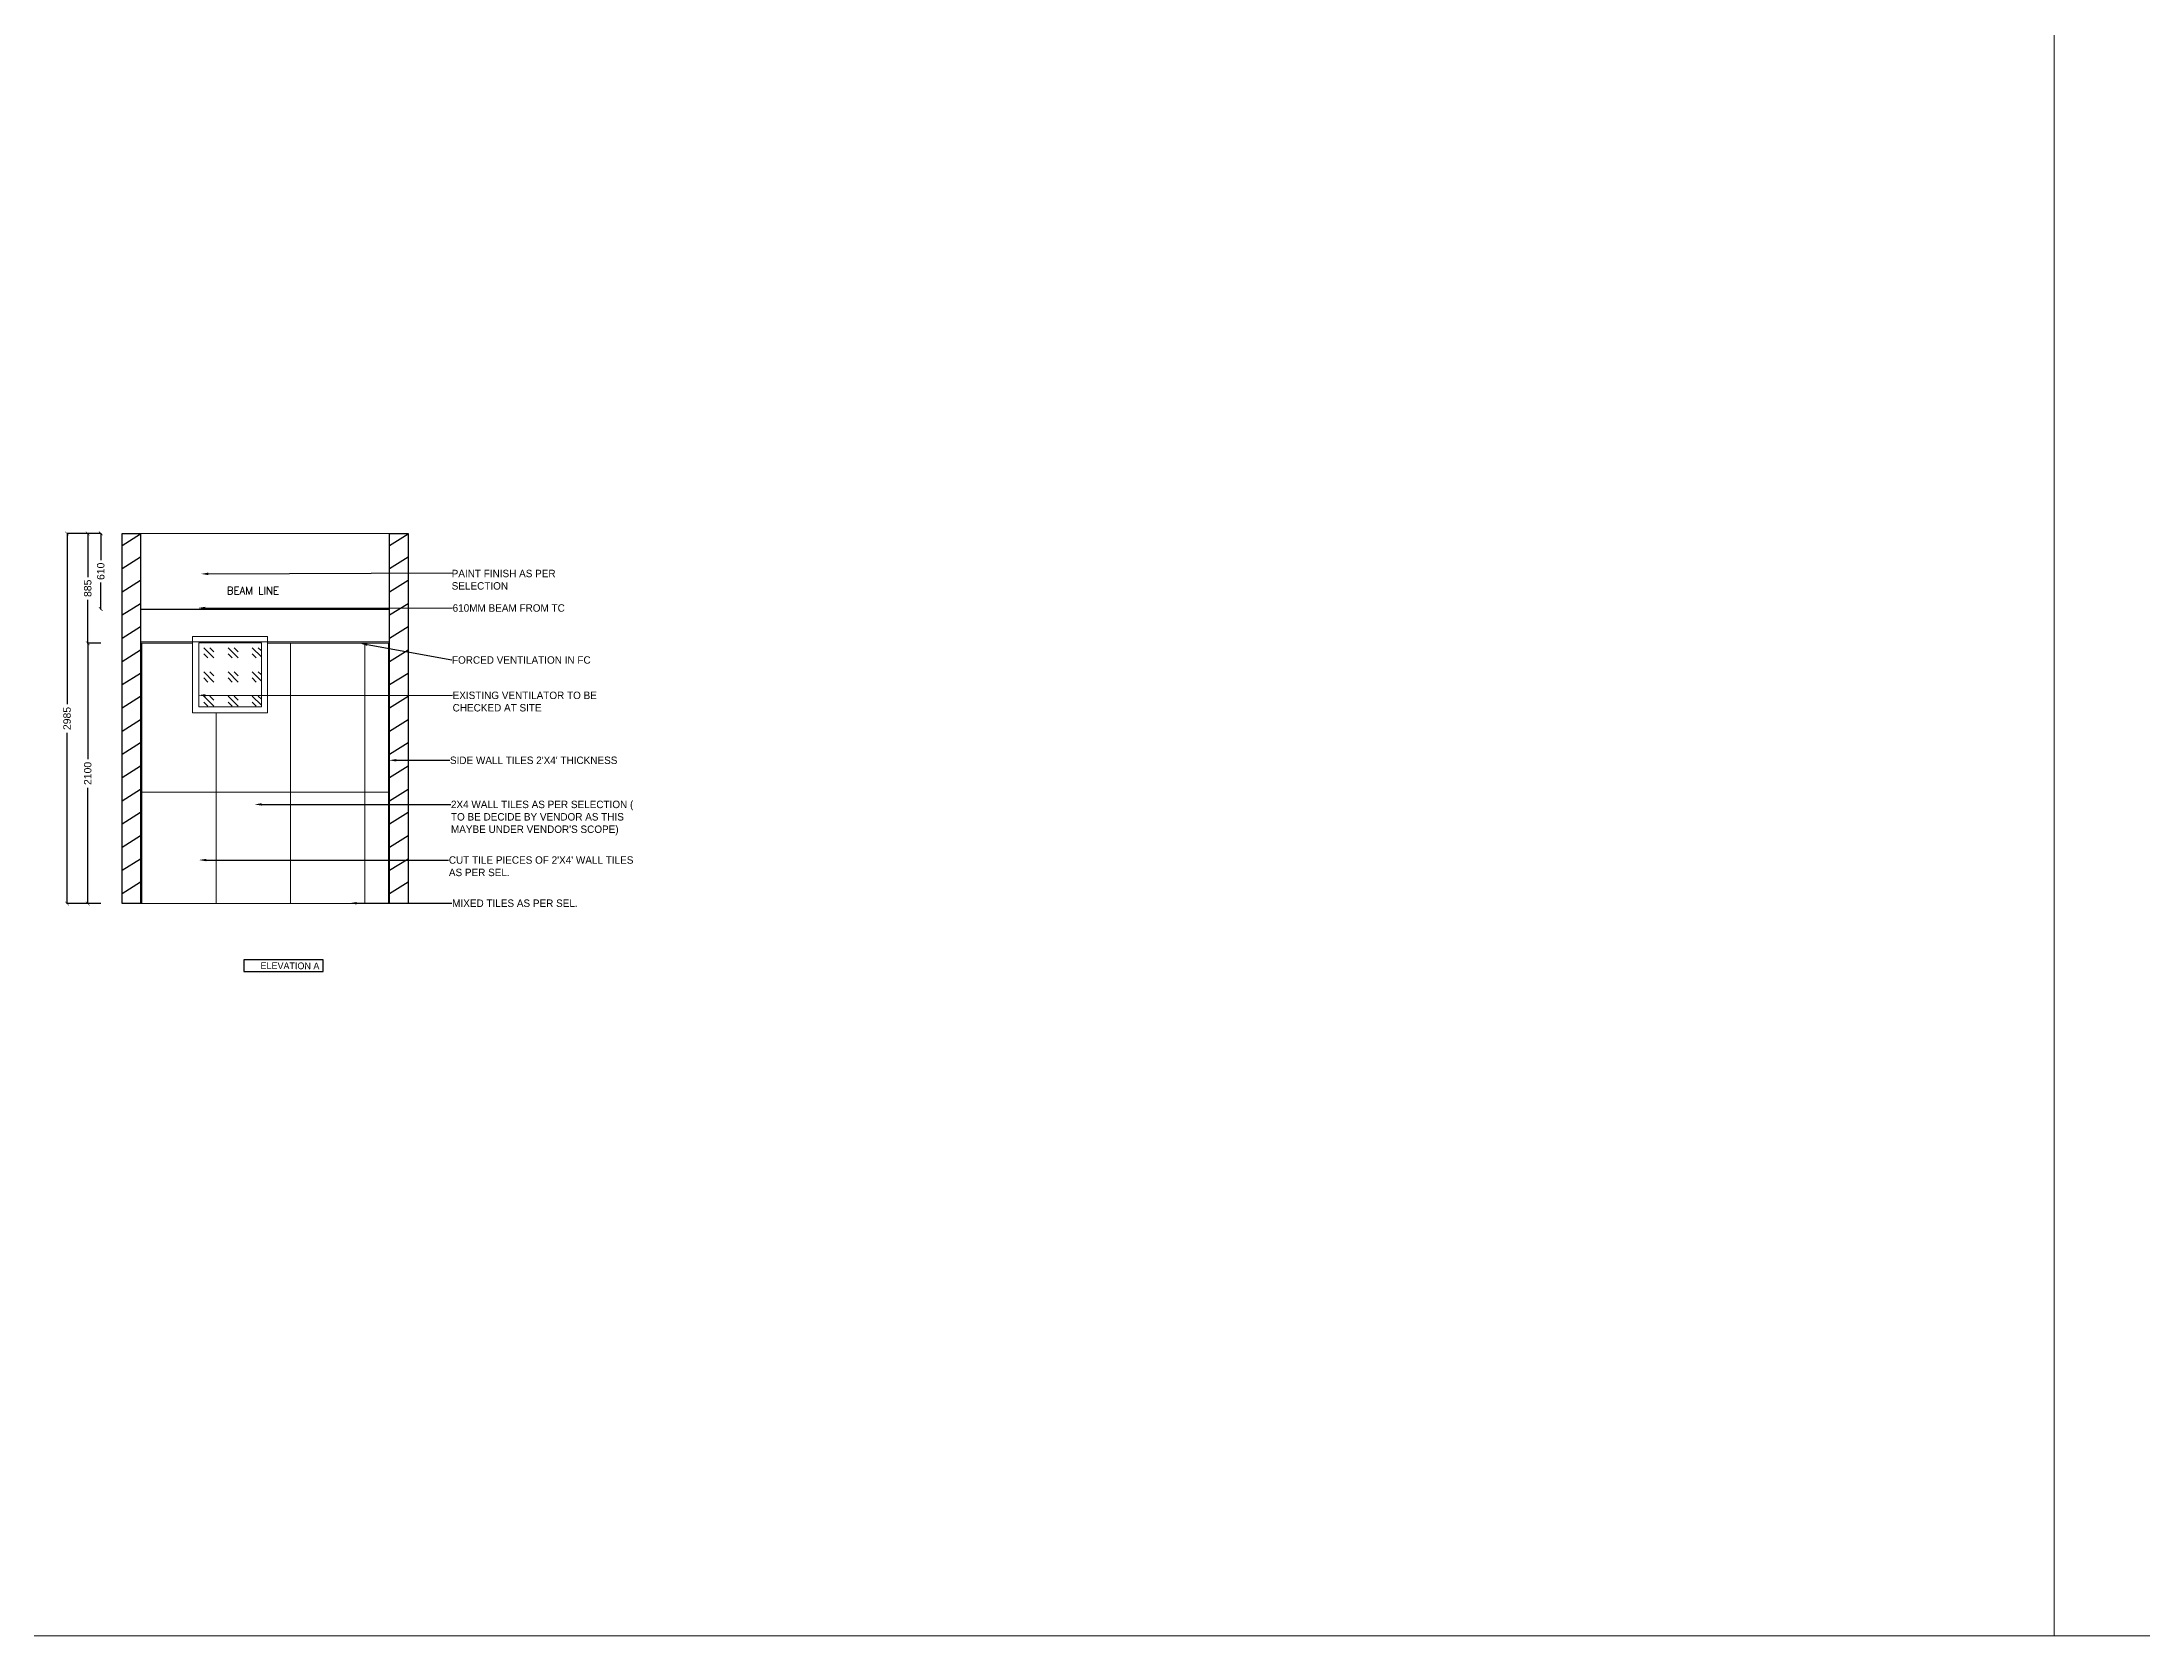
# Model space of a CAD drawing. Header units: millimetres. Extents: x 1464389 to 1998638, y -29162 to 256806.
# Drawn here: x 1550014 to 1566956, y -21145 to -8289 of the extents above; entities that cross this region are included whole.
import ezdxf
from ezdxf import colors
from ezdxf.entities.mleader import LeaderData, LeaderLine
from ezdxf.math import Vec2, Vec3

# ---------------------------------------------------------------- set-up
doc = ezdxf.new("R2010")
doc.units = ezdxf.units.MM
doc.header["$LTSCALE"] = 15
doc.header["$PDMODE"] = 35
doc.layers.get('0').update_dxf_attribs({"lineweight": 5})
for name, color, linetype, lineweight in [('dimension', 1, 'Continuous', 25), ('false ceiling', 124, 'Continuous', 9), ('LS_DR_TEXT', 7, 'Continuous', 13), ('LS_DR_Window', 30, 'Continuous', 5), ('WALL TILE', 4, 'Continuous', 5)]:
    doc.layers.add(name, color=color, linetype=linetype, lineweight=lineweight)
for name, color, linetype in [('Layer 1', 7, 'Continuous'), ('NEW WALL', 5, 'Continuous'), ('S-pchat-9', 9, 'Continuous'), ('Text', 250, 'Continuous')]:
    doc.layers.add(name, color=color, linetype=linetype)
doc.layers.add('LS_DR_Glass', color=7, linetype='Continuous', true_color=0xa6c9d3)
doc.layers.add('TEXTS', color=7, linetype='Continuous', true_color=0x636466)
doc.styles.add('ARIAL', font='arial.ttf')
doc.styles.add('ROMANS', font='romans.shx')
doc.dimstyles.new('SC-25', dxfattribs={"dimtxt": 60, "dimasz": 30, "dimexe": 0, "dimexo": 0, "dimgap": 25, "dimtad": 0, "dimdec": 0, "dimzin": 0, "dimdsep": 46, "dimtxsty": 'ARIAL', "dimblk": 'ARCHTICK', "dimcen": 0.09, "dimdle": 3, "dimclrd": 251, "dimclre": 251, "dimclrt": 1, "dimadec": 0, "dimazin": 0, "dimtfac": 1, "dimtdec": 0, "dimtofl": 0, "dimtmove": 0, "dimatfit": 2, "dimfxl": 100, "dimtolj": 1, "dimtzin": 0, "dimarcsym": 0})

# ---------------------------------------------------------------- blocks, each defined once
blk = doc.blocks.new('_ArchTick')
at = {"color": 0, "linetype": 'ByBlock', "const_width": 0.15}
blk.add_lwpolyline([(-0.5, -0.5), (0.5, 0.5)], dxfattribs=at)
blk = doc.blocks.new('*D1980')
at = {"layer": 'Defpoints', "color": 0, "ltscale": 0.25, "transparency": 16777216}
for p in [(1550488, -12253), (1550488, -12863), (1550488, -12863)]:
    blk.add_point(p, dxfattribs=at)
at = {"layer": 'dimension', "color": 251, "lineweight": -2, "ltscale": 0.25, "transparency": 16777216}
for p, q in [((1550488, -12250), (1550488, -12467)), ((1550488, -12866), (1550488, -12649))]:
    blk.add_line(p, q, dxfattribs=at)
at = {"layer": 'dimension', "color": 251, "lineweight": -2, "ltscale": 0.25, "transparency": 16777216, "xscale": 30, "yscale": 30, "zscale": 30}
for p, rotation in [((1550488, -12253), 90), ((1550488, -12863), 270)]:
    blk.add_blockref('_ArchTick', p, dxfattribs=dict(at, rotation=rotation))
at = {"layer": 'dimension', "color": 1, "ltscale": 0.25, "transparency": 16777216, "insert": (1550488, -12558), "char_height": 60, "attachment_point": 5, "rotation": 90, "style": 'ARIAL'}
blk.add_mtext('\\A1;610', dxfattribs=at)
blk = doc.blocks.new('*D1981')
at = {"layer": 'Defpoints', "color": 0, "ltscale": 0.25, "transparency": 16777216}
for p in [(1550488, -12253), (1550383, -13138), (1550488, -13138)]:
    blk.add_point(p, dxfattribs=at)
at = {"layer": 'dimension', "color": 251, "lineweight": -2, "ltscale": 0.25, "transparency": 16777216}
for p, q in [((1550383, -12250), (1550383, -12604)), ((1550488, -12253), (1550383, -12253)), ((1550383, -13141), (1550383, -12787)), ((1550488, -13138), (1550383, -13138))]:
    blk.add_line(p, q, dxfattribs=at)
at = {"layer": 'dimension', "color": 251, "lineweight": -2, "ltscale": 0.25, "transparency": 16777216, "xscale": 30, "yscale": 30, "zscale": 30}
for p, rotation in [((1550383, -12253), 90), ((1550383, -13138), 270)]:
    blk.add_blockref('_ArchTick', p, dxfattribs=dict(at, rotation=rotation))
at = {"layer": 'dimension', "color": 1, "ltscale": 0.25, "transparency": 16777216, "insert": (1550383, -12695), "char_height": 60, "attachment_point": 5, "rotation": 90, "style": 'ARIAL'}
blk.add_mtext('\\A1;885', dxfattribs=at)
blk = doc.blocks.new('*D1982')
at = {"layer": 'Defpoints', "color": 0, "ltscale": 0.25, "transparency": 16777216}
for p in [(1550488, -13138), (1550383, -15238), (1550488, -15238)]:
    blk.add_point(p, dxfattribs=at)
at = {"layer": 'dimension', "color": 251, "lineweight": -2, "ltscale": 0.25, "transparency": 16777216}
for p, q in [((1550383, -13135), (1550383, -14073)), ((1550488, -13138), (1550383, -13138)), ((1550383, -15241), (1550383, -14303)), ((1550488, -15238), (1550383, -15238))]:
    blk.add_line(p, q, dxfattribs=at)
at = {"layer": 'dimension', "color": 251, "lineweight": -2, "ltscale": 0.25, "transparency": 16777216, "xscale": 30, "yscale": 30, "zscale": 30}
for p, rotation in [((1550383, -13138), 90), ((1550383, -15238), 270)]:
    blk.add_blockref('_ArchTick', p, dxfattribs=dict(at, rotation=rotation))
at = {"layer": 'dimension', "color": 1, "ltscale": 0.25, "transparency": 16777216, "insert": (1550383, -14188), "char_height": 60, "attachment_point": 5, "rotation": 90, "style": 'ARIAL'}
blk.add_mtext('\\A1;2100', dxfattribs=at)
blk = doc.blocks.new('*D1983')
at = {"layer": 'Defpoints', "color": 0, "ltscale": 0.25, "transparency": 16777216}
for p in [(1550488, -12253), (1550216, -15238), (1550488, -15238)]:
    blk.add_point(p, dxfattribs=at)
at = {"layer": 'dimension', "color": 251, "lineweight": -2, "ltscale": 0.25, "transparency": 16777216}
for p, q in [((1550216, -12250), (1550216, -13630)), ((1550488, -12253), (1550216, -12253)), ((1550216, -15241), (1550216, -13861)), ((1550488, -15238), (1550216, -15238))]:
    blk.add_line(p, q, dxfattribs=at)
at = {"layer": 'dimension', "color": 251, "lineweight": -2, "ltscale": 0.25, "transparency": 16777216, "xscale": 30, "yscale": 30, "zscale": 30}
for p, rotation in [((1550216, -12253), 90), ((1550216, -15238), 270)]:
    blk.add_blockref('_ArchTick', p, dxfattribs=dict(at, rotation=rotation))
at = {"layer": 'dimension', "color": 1, "ltscale": 0.25, "transparency": 16777216, "insert": (1550216, -13745), "char_height": 60, "attachment_point": 5, "rotation": 90, "style": 'ARIAL'}
blk.add_mtext('\\A1;2985', dxfattribs=at)

msp = doc.modelspace()

# ---------------------------------------------------------------- hatches: boundary and pattern name
at = {"layer": 'Layer 1', "ltscale": 0.25}
h = msp.add_hatch(dxfattribs=at)
h.set_pattern_fill('ANSI31', color=8, scale=50, angle=167)
h.set_pattern_definition([(212, (655024.21, 165168.4), (84.124683, -134.627635), [])])
h.paths.add_polyline_path([(1550809.5, -12253), (1550659.5, -12253), (1550659.5, -15238), (1550809.5, -15238)])
h = msp.add_hatch(dxfattribs=at)
h.set_pattern_fill('ANSI31', color=8, scale=50, angle=167)
h.set_pattern_definition([(212, (657183.21, 165168.4), (84.124683, -134.627635), [])])
h.paths.add_polyline_path([(1552968.5, -12253), (1552818.5, -12253), (1552818.5, -15238), (1552968.5, -15238)])
at = {"layer": 'LS_DR_Glass', "ltscale": 0.25}
h = msp.add_hatch(dxfattribs=at)
h.set_pattern_fill('GOST_GLASS', color=256, scale=23, angle=90)
h.set_pattern_definition([(135, (1328917, -699833.92), (6e-14, 195.161472), [115, -161]), (135, (1328917, -699785.13), (6e-14, 195.161472), [46, -230]), (135, (1328868.21, -699833.92), (6e-14, 195.161472), [46, -230])])
h.paths.add_polyline_path([(1551278.5, -13135), (1551278.5, -13650), (1551783.5, -13650), (1551783.5, -13135)])

# ---------------------------------------------------------------- linework, layer by layer
msp.add_line((1566247, 232978.4), (1566247, -21144.5))
msp.add_lwpolyline([(1520964.5, 232978.4), (1662718.6, 232978.4), (1662718.6, -21144.5), (1520964.5, -21144.5)], close=True)
at = {"ltscale": 0.25}
msp.add_lwpolyline([(1550809.5, -12253), (1552818.5, -12253), (1552818.5, -15238), (1550809.5, -15238)], close=True, dxfattribs=at)
at = {"layer": 'false ceiling', "ltscale": 0.25}
msp.add_line((1550809.5, -13126), (1552818.5, -13126), dxfattribs=at)
at = {"layer": 'LS_DR_Window', "ltscale": 0.25}
for points in [[(1551228.5, -13085), (1551228.5, -13700), (1551833.5, -13700), (1551833.5, -13085)], [(1551278.5, -13135), (1551278.5, -13650), (1551783.5, -13650), (1551783.5, -13135)]]:
    msp.add_lwpolyline(points, close=True, dxfattribs=at)
at = {"layer": 'NEW WALL', "ltscale": 0.25}
for points in [[(1550659.5, -12253), (1550809.5, -12253), (1550809.5, -15238), (1550659.5, -15238)], [(1552818.5, -12253), (1552968.5, -12253), (1552968.5, -15238), (1552818.5, -15238)]]:
    msp.add_lwpolyline(points, close=True, dxfattribs=at)
at = {"layer": 'S-pchat-9', "ltscale": 0.25}
msp.add_line((1550809.5, -12863), (1552818.5, -12863), dxfattribs=at)
at = {"layer": 'Text', "color": 32, "ltscale": 0.25}
msp.add_lwpolyline([(1552283, -15692), (1551643.1, -15692), (1551643.1, -15784.9), (1552283, -15784.9)], close=True, dxfattribs=at)
at = {"layer": 'TEXTS', "color": 251, "linetype": 'ByBlock', "lineweight": -2, "true_color": 0x636466}
msp.add_lwpolyline([(1551350.6, -12578.6), (1553328.1, -12571.1)], dxfattribs=at)
at = {"layer": 'TEXTS', "color": 251, "true_color": 0x636466}
msp.add_solid([(1551356, -12588.6), (1551295.9, -12578.8), (1551355.9, -12568.6)], dxfattribs=at)
at = {"layer": 'WALL TILE', "ltscale": 0.25}
for p, q in [((1551228.5, -13138), (1550819.5, -13138)), ((1550819.5, -13138), (1550819.5, -14338)), ((1552019.5, -13138), (1551833.5, -13138)), ((1552019.5, -14338), (1552019.5, -13138)), ((1551419.5, -14338), (1551419.5, -13700)), ((1551419.5, -13700), (1551419.5, -14338)), ((1550819.5, -14338), (1551419.5, -14338)), ((1551419.5, -14338), (1552019.5, -14338))]:
    msp.add_line(p, q, dxfattribs=at)
for points in [[(1550819.5, -13138), (1550809.5, -13138), (1550809.5, -15238), (1550819.5, -15238)], [(1552019.5, -14338), (1552619.5, -14338), (1552619.5, -13138), (1552019.5, -13138)], [(1552619.5, -14338), (1552808.5, -14338), (1552808.5, -13138), (1552619.5, -13138)], [(1552818.5, -13138), (1552808.5, -13138), (1552808.5, -15238), (1552818.5, -15238)], [(1550819.5, -15238), (1551419.5, -15238), (1551419.5, -14338), (1550819.5, -14338)], [(1551419.5, -15238), (1552019.5, -15238), (1552019.5, -14338), (1551419.5, -14338)], [(1552019.5, -15238), (1552619.5, -15238), (1552619.5, -14338), (1552019.5, -14338)], [(1552619.5, -15238), (1552808.5, -15238), (1552808.5, -14338), (1552619.5, -14338)]]:
    msp.add_lwpolyline(points, close=True, dxfattribs=at)

# ---------------------------------------------------------------- texts
at = {"layer": 'LS_DR_TEXT', "ltscale": 0.25, "insert": (1551504.9, -12683.7), "char_height": 60, "attachment_point": 1, "style": 'ROMANS'}
msp.add_mtext_dynamic_manual_height_columns('BEAM LINE', width=469.919, gutter_width=375, heights=[0], dxfattribs=at)
at = {"layer": 'LS_DR_TEXT', "insert": (1552251.5, -15768.2), "char_height": 54.107, "attachment_point": 9, "rotation": 359.76961}
msp.add_mtext_dynamic_manual_height_columns('ELEVATION A', width=966.759, gutter_width=202.9, heights=[0], dxfattribs=at)
at = {"layer": 'TEXTS', "color": 251, "true_color": 0x636466, "insert": (1553319, -12545.6), "char_height": 60, "width": 1181.206, "attachment_point": 1}
msp.add_mtext('PAINT FINISH AS PER SELECTION', dxfattribs=at)

# ---------------------------------------------------------------- dimensions: what is measured, and where the dimension line sits
at = {"layer": 'dimension', "ltscale": 0.25}
dim = msp.add_linear_dim(base=(1550216.3, -15238), p1=(1550487.6, -12253), p2=(1550487.6, -15238), angle=90, dimstyle='SC-25', override={"dimfxl": 15}, dxfattribs=at)
dim.commit()
dim.dimension.update_dxf_attribs({"geometry": '*D1983', "text_midpoint": (1550216.3, -13745.5), "dimtype": 160})
for base, p1, p2, picture, middle in [((1550383.1, -13138), (1550487.6, -12253), (1550487.6, -13138), '*D1981', (1550383.1, -12695.5)), ((1550487.6, -12863), (1550487.6, -12253), (1550487.6, -12863), '*D1980', (1550487.6, -12558)), ((1550383.1, -15238), (1550487.6, -13138), (1550487.6, -15238), '*D1982', (1550383.1, -14188))]:
    dim = msp.add_linear_dim(base=base, p1=p1, p2=p2, angle=90, dimstyle='SC-25', override={"dimfxl": 15}, dxfattribs=at)
    dim.commit()
    dim.dimension.update_dxf_attribs({"geometry": picture, "text_midpoint": middle})

# ---------------------------------------------------------------- leaders
at = {"layer": 'TEXTS', "color": 251, "true_color": 0x636466}
ml = msp.add_multileader_mtext('Standard', dxfattribs=at)
ml.set_content('610MM BEAM FROM TC', color=(99, 100, 102))
ml.set_leader_properties()
ml.build(insert=Vec2(0, 0))
ml.multileader.update_dxf_attribs({"has_dogleg": 0, "text_right_attachment_type": 6, "dogleg_length": 0.36, "arrow_head_size": 60})
ctx = ml.context
ctx.base_point, ctx.char_height, ctx.arrow_head_size, ctx.plane_origin = Vec3(1553324.6, -12853.8), 60, 60, Vec3(1551523.2, -12859.2)
ctx.right_attachment = 6
notes = []
notes.append((ctx, [(0, (1, 1, 0), (1553324.3, -12853.8), (1, 0), 0.36, [(0, [(1551272.3, -12853.9)], 0, [])])]))
ctx.mtext.insert, ctx.mtext.width, ctx.mtext.flow_direction = Vec3(1553326.6, -12823.8), 1181.206, 5
ml = msp.add_multileader_mtext('Standard', dxfattribs=at)
ml.set_content('FORCED VENTILATION IN FC', color=(99, 100, 102))
ml.set_leader_properties()
ml.build(insert=Vec2(0, 0))
ml.multileader.update_dxf_attribs({"has_dogleg": 0, "text_right_attachment_type": 6, "dogleg_length": 0.36, "arrow_head_size": 60})
ctx = ml.context
ctx.base_point, ctx.char_height, ctx.arrow_head_size, ctx.plane_origin = Vec3(1553319.1, -13273.2), 60, 60, Vec3(1551517.6, -13278.7)
ctx.right_attachment = 6
notes.append((ctx, [(0, (1, 1, 0), (1553318.7, -13273.2), (1, 0), 0.36, [(0, [(1552577.8, -13138)], 0, [])])]))
ctx.mtext.insert, ctx.mtext.width, ctx.mtext.flow_direction = Vec3(1553321.1, -13243.2), 1487.784, 5
ml = msp.add_multileader_mtext('Standard', dxfattribs=at)
ml.set_content('EXISTING VENTILATOR TO BE CHECKED AT SITE ', color=(99, 100, 102))
ml.set_leader_properties()
ml.build(insert=Vec2(0, 0))
ml.multileader.update_dxf_attribs({"has_dogleg": 0, "text_right_attachment_type": 6, "dogleg_length": 0.36, "arrow_head_size": 60})
ctx = ml.context
ctx.base_point, ctx.char_height, ctx.arrow_head_size, ctx.plane_origin = Vec3(1553324.6, -13558.2), 60, 60, Vec3(1551523.2, -13563.7)
ctx.right_attachment = 6
notes.append((ctx, [(0, (1, 1, 0), (1553324.3, -13558.2), (1, 0), 0.36, [(0, [(1551272.3, -13558.3)], 0, [])])]))
ctx.mtext.insert, ctx.mtext.width, ctx.mtext.flow_direction = Vec3(1553326.6, -13528.2), 1425.18, 5
ml = msp.add_multileader_mtext('Standard', dxfattribs=at)
ml.set_content("SIDE WALL TILES 2'X4' THICKNESS", color=(99, 100, 102))
ml.set_leader_properties()
ml.build(insert=Vec2(0, 0))
ml.multileader.update_dxf_attribs({"has_dogleg": 0, "text_right_attachment_type": 6, "dogleg_length": 0.36, "arrow_head_size": 60})
ctx = ml.context
ctx.base_point, ctx.char_height, ctx.arrow_head_size, ctx.plane_origin = Vec3(1553303.2, -14082), 60, 60, Vec3(1551501.8, -14087.5)
ctx.right_attachment = 6
notes.append((ctx, [(0, (1, 1, 0), (1553302.9, -14082), (1, 0), 0.36, [(0, [(1552813, -14082.1)], 0, [])])]))
ctx.mtext.insert, ctx.mtext.width, ctx.mtext.flow_direction = Vec3(1553305.2, -14052), 1487.784, 5
ml = msp.add_multileader_mtext('Standard', dxfattribs=at)
ml.set_content("2X4 WALL TILES AS PER SELECTION ( TO BE DECIDE BY VENDOR AS THIS MAYBE UNDER VENDOR'S SCOPE)", color=(99, 100, 102))
ml.set_leader_properties()
ml.build(insert=Vec2(0, 0))
ml.multileader.update_dxf_attribs({"has_dogleg": 0, "text_right_attachment_type": 6, "dogleg_length": 0.36, "arrow_head_size": 60})
ctx = ml.context
ctx.base_point, ctx.char_height, ctx.arrow_head_size, ctx.plane_origin = Vec3(1553311, -14437.9), 60, 60, Vec3(1551509.5, -14443.4)
ctx.right_attachment = 6
notes.append((ctx, [(0, (1, 1, 0), (1553310.6, -14437.9), (1, 0), 0.36, [(0, [(1551727.3, -14438)], 0, [])])]))
ctx.mtext.insert, ctx.mtext.width, ctx.mtext.flow_direction = Vec3(1553313, -14407.9), 1487.784, 5
ml = msp.add_multileader_mtext('Standard', dxfattribs=at)
ml.set_content("CUT TILE PIECES OF 2'X4' WALL TILES AS PER SEL.", color=(99, 100, 102))
ml.set_leader_properties()
ml.build(insert=Vec2(0, 0))
ml.multileader.update_dxf_attribs({"has_dogleg": 0, "text_right_attachment_type": 6, "dogleg_length": 0.36, "arrow_head_size": 60})
ctx = ml.context
ctx.base_point, ctx.char_height, ctx.arrow_head_size, ctx.plane_origin = Vec3(1553294.3, -14886.4), 60, 60, Vec3(1551492.8, -14891.9)
ctx.right_attachment = 6
notes.append((ctx, [(0, (1, 1, 0), (1553293.9, -14886.4), (1, 0), 0.36, [(0, [(1551279.8, -14886.5)], 0, [])])]))
ctx.mtext.insert, ctx.mtext.width, ctx.mtext.flow_direction = Vec3(1553296.3, -14856.4), 1487.784, 5
ml = msp.add_multileader_mtext('Standard', dxfattribs=at)
ml.set_content('MIXED TILES AS PER SEL.', color=(99, 100, 102))
ml.set_leader_properties()
ml.build(insert=Vec2(0, 0))
ml.multileader.update_dxf_attribs({"has_dogleg": 0, "text_right_attachment_type": 6, "dogleg_length": 0.36, "arrow_head_size": 60})
ctx = ml.context
ctx.base_point, ctx.char_height, ctx.arrow_head_size, ctx.plane_origin = Vec3(1553321, -15234.7), 60, 60, Vec3(1551519.5, -15240.1)
ctx.right_attachment = 6
notes.append((ctx, [(0, (1, 1, 0), (1553320.6, -15234.7), (1, 0), 0.36, [(0, [(1552492.3, -15234.8)], 0, [])])]))
ctx.mtext.insert, ctx.mtext.width, ctx.mtext.flow_direction = Vec3(1553323, -15204.7), 1662.556, 5
for ctx, leaders in notes:
    for number, flags, end, landing, length, lines in leaders:
        leader = LeaderData()
        leader.index, (leader.has_last_leader_line, leader.has_dogleg_vector, leader.attachment_direction) = number, flags
        leader.last_leader_point, leader.dogleg_vector, leader.dogleg_length = Vec3(end), Vec3(landing), length
        for number, points, colour, breaks in lines:
            line = LeaderLine()
            line.index, line.vertices, line.color, line.breaks = number, Vec3.list(points), colors.encode_raw_color(colour), breaks
            leader.lines.append(line)
        ctx.leaders.append(leader)

doc.saveas('drawing.dxf')
